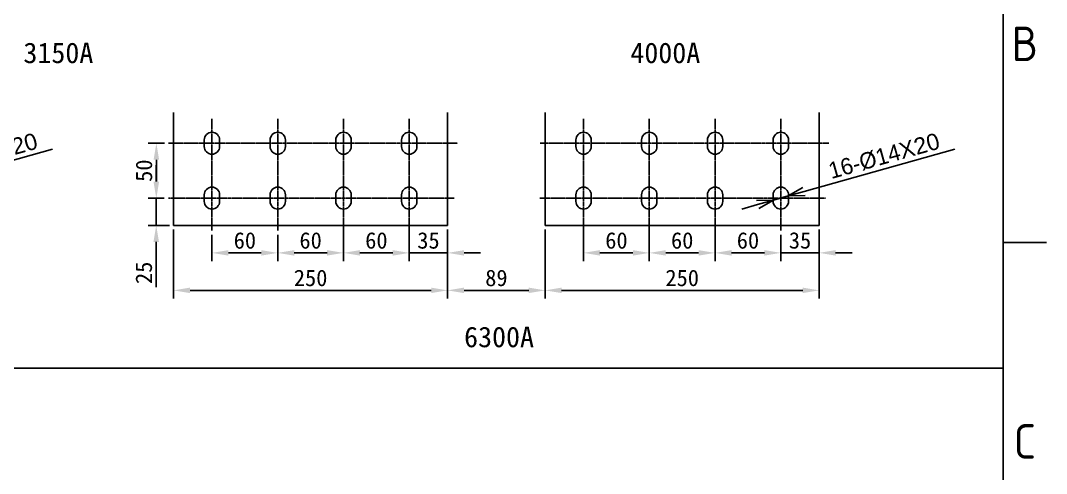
# Model space of a CAD drawing. Header units: millimetres. Extents: x 577122 to 1170950, y -59727 to -57385.
# Drawn here: x 579318 to 580254, y -58404 to -57990 of the extents above; entities that cross this region are included whole.
import ezdxf
from ezdxf.enums import TextEntityAlignment as Align

# ---------------------------------------------------------------- set-up
doc = ezdxf.new("R2010")
doc.units = ezdxf.units.MM
doc.linetypes.add('CENTER', pattern=[2, 1.25, -0.25, 0.25, -0.25])
doc.layers.add('FRAME050', color=6, linetype='Continuous')
doc.layers.add('FRAME070', color=5, linetype='Continuous')
doc.styles.add('ISOCP', font='isocp.shx')
doc.styles.get("Standard").update_dxf_attribs({"font": ''})
doc.styles.add('Style-ENGINEERING', font='ENGINEERING.shx')
doc.styles.add('STYLE1', font='')
doc.styles.get('Standard').set_extended_font_data('NSimSun')
doc.styles.get('STYLE1').set_extended_font_data('仿宋_GB2312')
doc.dimstyles.get("Standard").update_dxf_attribs({"dimtxt": 0.25, "dimasz": 0.25, "dimexe": 0.125, "dimexo": 0.125, "dimgap": 0.125, "dimtad": 1, "dimdec": 4, "dimzin": 2, "dimdsep": 46, "dimtxsty": 'Style-ENGINEERING', "dimblk": 'TerminatorOpen', "dimcen": 0, "dimadec": 4, "dimazin": 3, "dimtfac": 1, "dimtdec": 4, "dimtofl": 0, "dimtmove": 0, "dimatfit": 3, "dimfxl": 0.125, "dimfrac": 2, "dimtolj": 1, "dimtzin": 2, "dimarcsym": 0})
doc.dimstyles.new('STANDARD$0', dxfattribs={"dimtxt": 5, "dimasz": 5, "dimexe": 2.5, "dimexo": 0, "dimgap": 1.25, "dimtad": 1, "dimdec": 4, "dimzin": 0, "dimdsep": 46, "dimtxsty": 'Standard', "dimcen": 0, "dimadec": 0, "dimazin": 0, "dimtfac": 0.514286, "dimtdec": 4, "dimtix": 1, "dimtmove": 0, "dimatfit": 3, "dimfxl": 1, "dimtolj": 1, "dimtzin": 0, "dimarcsym": 0})

# ---------------------------------------------------------------- blocks, each defined once
blk = doc.blocks.new('TerminatorOpen')
at = {"color": 0, "linetype": 'Continuous', "lineweight": -2}
for q in [(-1, 0.25), (-1, 0), (-1, -0.25)]:
    blk.add_line((0, 0), q, dxfattribs=at)
blk = doc.blocks.new('*D228')
at = {"color": 0, "lineweight": -2}
for p, q in [((579347.4, -58107.66), (579209.97, -58146.33)), ((579182.06, -58154.18), (579195.53, -58150.39)), ((579167.62, -58158.24), (579153.18, -58162.3))]:
    blk.add_line(p, q, dxfattribs=at)
at = {"layer": 'Defpoints', "color": 0}
for p in [(579182.06, -58154.18), (579195.53, -58150.39)]:
    blk.add_point(p, dxfattribs=at)
at = {"color": 0, "lineweight": -2, "xscale": 15, "yscale": 15, "zscale": 15}
for p, rotation in [((579195.53, -58150.39), 195.7119686433135), ((579182.06, -58154.18), 15.71196864331345)]:
    blk.add_blockref('TerminatorOpen', p, dxfattribs=dict(at, rotation=rotation))
at = {"color": 0, "insert": (579283.02, -58113.93), "char_height": 15, "attachment_point": 5, "rotation": 15.71197, "style": 'Style-ENGINEERING'}
blk.add_mtext('\\A1;12-%%c14{\\fArial|b0|i0|c0|p32;X20}', dxfattribs=at)
blk = doc.blocks.new('*D229')
at = {"color": 0, "lineweight": -2}
for p, q in [((579951.86, -58185.73), (579951.86, -58209.8)), ((580011.86, -58186.35), (580011.86, -58209.8)), ((579966.86, -58202.3), (579996.86, -58202.3))]:
    blk.add_line(p, q, dxfattribs=at)
at = {"color": 0}
for points in [[(579966.86, -58199.8), (579966.86, -58204.8), (579951.86, -58202.3)], [(579996.86, -58199.8), (579996.86, -58204.8), (580011.86, -58202.3)]]:
    blk.add_solid(points, dxfattribs=at)
at = {"layer": 'Defpoints', "color": 0}
for p in [(579951.86, -58181.98), (580011.86, -58182.6), (580011.86, -58202.3)]:
    blk.add_point(p, dxfattribs=at)
at = {"color": 0, "insert": (579981.86, -58191.05), "char_height": 15, "attachment_point": 5}
blk.add_mtext('\\A1;60', dxfattribs=at)
blk = doc.blocks.new('*D230')
at = {"color": 0, "lineweight": -2}
for p, q in [((579552.86, -58185.73), (579552.86, -58209.8)), ((579612.86, -58185.73), (579612.86, -58209.8)), ((579567.86, -58202.3), (579597.86, -58202.3))]:
    blk.add_line(p, q, dxfattribs=at)
at = {"color": 0}
for points in [[(579567.86, -58199.8), (579567.86, -58204.8), (579552.86, -58202.3)], [(579597.86, -58199.8), (579597.86, -58204.8), (579612.86, -58202.3)]]:
    blk.add_solid(points, dxfattribs=at)
at = {"layer": 'Defpoints', "color": 0}
for p in [(579552.86, -58181.98), (579612.86, -58181.98), (579612.86, -58202.3)]:
    blk.add_point(p, dxfattribs=at)
at = {"color": 0, "insert": (579582.86, -58191.05), "char_height": 15, "attachment_point": 5}
blk.add_mtext('\\A1;60', dxfattribs=at)
blk = doc.blocks.new('*D231')
at = {"color": 0, "lineweight": -2}
for p, q in [((579612.86, -58181.03), (579612.86, -58209.8)), ((579672.86, -58181.03), (579672.86, -58209.8)), ((579627.86, -58202.3), (579657.86, -58202.3))]:
    blk.add_line(p, q, dxfattribs=at)
at = {"color": 0}
for points in [[(579627.86, -58199.8), (579627.86, -58204.8), (579612.86, -58202.3)], [(579657.86, -58199.8), (579657.86, -58204.8), (579672.86, -58202.3)]]:
    blk.add_solid(points, dxfattribs=at)
at = {"layer": 'Defpoints', "color": 0}
for p in [(579612.86, -58177.28), (579672.86, -58177.28), (579672.86, -58202.3)]:
    blk.add_point(p, dxfattribs=at)
at = {"color": 0, "insert": (579642.86, -58191.05), "char_height": 15, "attachment_point": 5}
blk.add_mtext('\\A1;60', dxfattribs=at)
blk = doc.blocks.new('*D232')
at = {"color": 0, "lineweight": -2}
for p, q in [((579457.86, -58181.03), (579457.86, -58244)), ((579707.86, -58181.03), (579707.86, -58244)), ((579472.86, -58236.5), (579692.86, -58236.5))]:
    blk.add_line(p, q, dxfattribs=at)
at = {"color": 0}
for points in [[(579472.86, -58234), (579472.86, -58239), (579457.86, -58236.5)], [(579692.86, -58234), (579692.86, -58239), (579707.86, -58236.5)]]:
    blk.add_solid(points, dxfattribs=at)
at = {"layer": 'Defpoints', "color": 0}
for p in [(579457.86, -58177.28), (579707.86, -58177.28), (579707.86, -58236.5)]:
    blk.add_point(p, dxfattribs=at)
at = {"color": 0, "insert": (579582.86, -58225.25), "char_height": 15, "attachment_point": 5}
blk.add_mtext('\\A1;250', dxfattribs=at)
blk = doc.blocks.new('*D233')
at = {"color": 0, "lineweight": -2}
for p, q in [((579442, -58137.28), (579442, -58122.28)), ((579449.33, -58152.28), (579434.5, -58152.28)), ((579442, -58152.28), (579442, -58177.28)), ((579454.11, -58177.28), (579434.5, -58177.28)), ((579442, -58192.28), (579442, -58233.7))]:
    blk.add_line(p, q, dxfattribs=at)
at = {"color": 0}
for points in [[(579439.5, -58137.28), (579444.5, -58137.28), (579442, -58152.28)], [(579439.5, -58192.28), (579444.5, -58192.28), (579442, -58177.28)]]:
    blk.add_solid(points, dxfattribs=at)
at = {"layer": 'Defpoints', "color": 0}
for p in [(579453.08, -58152.28), (579442, -58177.28), (579457.86, -58177.28)]:
    blk.add_point(p, dxfattribs=at)
at = {"color": 0, "insert": (579430.75, -58220.49), "char_height": 15, "attachment_point": 5, "rotation": 90}
blk.add_mtext('\\A1;25', dxfattribs=at)
blk = doc.blocks.new('*D234')
at = {"color": 0, "lineweight": -2}
for p, q in [((579449.5, -58102.28), (579434.62, -58102.28)), ((579442.12, -58117.28), (579442.12, -58137.28)), ((579442.85, -58152.28), (579434.62, -58152.28))]:
    blk.add_line(p, q, dxfattribs=at)
at = {"color": 0}
for points in [[(579439.62, -58117.28), (579444.62, -58117.28), (579442.12, -58102.28)], [(579439.62, -58137.28), (579444.62, -58137.28), (579442.12, -58152.28)]]:
    blk.add_solid(points, dxfattribs=at)
at = {"layer": 'Defpoints', "color": 0}
for p in [(579453.25, -58102.28), (579442.12, -58152.28), (579446.6, -58152.28)]:
    blk.add_point(p, dxfattribs=at)
at = {"color": 0, "insert": (579430.87, -58127.28), "char_height": 15, "attachment_point": 5, "rotation": 90}
blk.add_mtext('\\A1;50', dxfattribs=at)
blk = doc.blocks.new('*D235')
at = {"color": 0, "lineweight": -2}
for p, q in [((579672.86, -58181.03), (579672.86, -58209.8)), ((579707.86, -58181.03), (579707.86, -58209.8)), ((579657.86, -58202.3), (579642.86, -58202.3)), ((579672.86, -58202.3), (579707.86, -58202.3)), ((579722.86, -58202.3), (579737.86, -58202.3))]:
    blk.add_line(p, q, dxfattribs=at)
at = {"color": 0}
for points in [[(579657.86, -58199.8), (579657.86, -58204.8), (579672.86, -58202.3)], [(579722.86, -58199.8), (579722.86, -58204.8), (579707.86, -58202.3)]]:
    blk.add_solid(points, dxfattribs=at)
at = {"layer": 'Defpoints', "color": 0}
for p in [(579672.86, -58177.28), (579707.86, -58177.28), (579707.86, -58202.3)]:
    blk.add_point(p, dxfattribs=at)
at = {"color": 0, "insert": (579690.36, -58191.05), "char_height": 15, "attachment_point": 5}
blk.add_mtext('\\A1;35', dxfattribs=at)
blk = doc.blocks.new('*D236')
at = {"color": 0, "lineweight": -2}
for p, q in [((579891.86, -58181.03), (579891.86, -58209.8)), ((579951.86, -58181.03), (579951.86, -58209.8)), ((579906.86, -58202.3), (579936.86, -58202.3))]:
    blk.add_line(p, q, dxfattribs=at)
at = {"color": 0}
for points in [[(579906.86, -58199.8), (579906.86, -58204.8), (579891.86, -58202.3)], [(579936.86, -58199.8), (579936.86, -58204.8), (579951.86, -58202.3)]]:
    blk.add_solid(points, dxfattribs=at)
at = {"layer": 'Defpoints', "color": 0}
for p in [(579891.86, -58177.28), (579951.86, -58177.28), (579951.86, -58202.3)]:
    blk.add_point(p, dxfattribs=at)
at = {"color": 0, "insert": (579921.86, -58191.05), "char_height": 15, "attachment_point": 5}
blk.add_mtext('\\A1;60', dxfattribs=at)
blk = doc.blocks.new('*D237')
at = {"color": 0, "lineweight": -2}
for p, q in [((579796.86, -58181.03), (579796.86, -58244)), ((580046.86, -58181.03), (580046.86, -58244)), ((579811.86, -58236.5), (580031.86, -58236.5))]:
    blk.add_line(p, q, dxfattribs=at)
at = {"color": 0}
for points in [[(579811.86, -58234), (579811.86, -58239), (579796.86, -58236.5)], [(580031.86, -58234), (580031.86, -58239), (580046.86, -58236.5)]]:
    blk.add_solid(points, dxfattribs=at)
at = {"layer": 'Defpoints', "color": 0}
for p in [(579796.86, -58177.28), (580046.86, -58177.28), (580046.86, -58236.5)]:
    blk.add_point(p, dxfattribs=at)
at = {"color": 0, "insert": (579921.86, -58225.25), "char_height": 15, "attachment_point": 5}
blk.add_mtext('\\A1;250', dxfattribs=at)
blk = doc.blocks.new('*D238')
at = {"color": 0, "lineweight": -2}
for p, q in [((579831.86, -58181.03), (579831.86, -58209.8)), ((579891.86, -58181.03), (579891.86, -58209.8)), ((579846.86, -58202.3), (579876.86, -58202.3))]:
    blk.add_line(p, q, dxfattribs=at)
at = {"color": 0}
for points in [[(579846.86, -58199.8), (579846.86, -58204.8), (579831.86, -58202.3)], [(579876.86, -58199.8), (579876.86, -58204.8), (579891.86, -58202.3)]]:
    blk.add_solid(points, dxfattribs=at)
at = {"layer": 'Defpoints', "color": 0}
for p in [(579831.86, -58177.28), (579891.86, -58177.28), (579891.86, -58202.3)]:
    blk.add_point(p, dxfattribs=at)
at = {"color": 0, "insert": (579861.86, -58191.05), "char_height": 15, "attachment_point": 5}
blk.add_mtext('\\A1;60', dxfattribs=at)
blk = doc.blocks.new('*D239')
at = {"color": 0, "lineweight": -2}
for p, q in [((579492.86, -58185.73), (579492.86, -58209.8)), ((579552.86, -58185.73), (579552.86, -58209.8)), ((579507.86, -58202.3), (579537.86, -58202.3))]:
    blk.add_line(p, q, dxfattribs=at)
at = {"color": 0}
for points in [[(579507.86, -58199.8), (579507.86, -58204.8), (579492.86, -58202.3)], [(579537.86, -58199.8), (579537.86, -58204.8), (579552.86, -58202.3)]]:
    blk.add_solid(points, dxfattribs=at)
at = {"layer": 'Defpoints', "color": 0}
for p in [(579492.86, -58181.98), (579552.86, -58181.98), (579552.86, -58202.3)]:
    blk.add_point(p, dxfattribs=at)
at = {"color": 0, "insert": (579522.86, -58191.05), "char_height": 15, "attachment_point": 5}
blk.add_mtext('\\A1;60', dxfattribs=at)
blk = doc.blocks.new('*D240')
at = {"color": 0, "lineweight": -2}
for p, q in [((580170.47, -58107.66), (580033.04, -58146.33)), ((580005.12, -58154.18), (580018.6, -58150.39)), ((579990.68, -58158.24), (579976.24, -58162.3))]:
    blk.add_line(p, q, dxfattribs=at)
at = {"layer": 'Defpoints', "color": 0}
for p in [(580005.12, -58154.18), (580018.6, -58150.39)]:
    blk.add_point(p, dxfattribs=at)
at = {"color": 0, "lineweight": -2, "xscale": 15, "yscale": 15, "zscale": 15}
for p, rotation in [((580018.6, -58150.39), 195.7119686433422), ((580005.12, -58154.18), 15.71196864334222)]:
    blk.add_blockref('TerminatorOpen', p, dxfattribs=dict(at, rotation=rotation))
at = {"color": 0, "insert": (580106.08, -58113.93), "char_height": 15, "attachment_point": 5, "rotation": 15.71197, "style": 'Style-ENGINEERING'}
blk.add_mtext('\\A1;16-%%c14{\\fArial|b0|i0|c0|p32;X20}', dxfattribs=at)
blk = doc.blocks.new('*D241')
at = {"color": 0, "lineweight": -2}
for p, q in [((580046.86, -58181.03), (580046.86, -58209.77)), ((580011.86, -58185.73), (580011.86, -58209.77)), ((579996.86, -58202.27), (579981.86, -58202.27)), ((580011.86, -58202.27), (580046.86, -58202.27)), ((580061.86, -58202.27), (580076.86, -58202.27))]:
    blk.add_line(p, q, dxfattribs=at)
at = {"color": 0}
for points in [[(579996.86, -58199.77), (579996.86, -58204.77), (580011.86, -58202.27)], [(580061.86, -58199.77), (580061.86, -58204.77), (580046.86, -58202.27)]]:
    blk.add_solid(points, dxfattribs=at)
at = {"layer": 'Defpoints', "color": 0}
for p in [(580011.86, -58181.98), (580046.86, -58177.28), (580046.86, -58202.27)]:
    blk.add_point(p, dxfattribs=at)
at = {"color": 0, "insert": (580029.36, -58191.02), "char_height": 15, "attachment_point": 5}
blk.add_mtext('\\A1;35', dxfattribs=at)
blk = doc.blocks.new('*D245')
at = {"color": 0, "lineweight": -2}
for p, q in [((579707.86, -58232.75), (579707.86, -58229)), ((579796.86, -58232.75), (579796.86, -58229)), ((579722.86, -58236.5), (579781.86, -58236.5))]:
    blk.add_line(p, q, dxfattribs=at)
at = {"color": 0}
for points in [[(579722.86, -58234), (579722.86, -58239), (579707.86, -58236.5)], [(579781.86, -58234), (579781.86, -58239), (579796.86, -58236.5)]]:
    blk.add_solid(points, dxfattribs=at)
at = {"layer": 'Defpoints', "color": 0}
for p in [(579707.86, -58236.5), (579796.86, -58236.5), (579796.86, -58236.5)]:
    blk.add_point(p, dxfattribs=at)
at = {"color": 0, "insert": (579752.36, -58225.25), "char_height": 15, "attachment_point": 5}
blk.add_mtext('\\A1;89', dxfattribs=at)

msp = doc.modelspace()

# ---------------------------------------------------------------- linework, layer by layer
for p, q in [((579457.85711, -58074.17926), (579457.85711, -58177.28342)), ((579707.85711, -58074.17926), (579707.85711, -58177.28342)), ((579796.85711, -58074.17926), (579796.85711, -58177.28342)), ((580046.85711, -58074.17926), (580046.85711, -58177.28342)), ((579485.85711, -58099.28342), (579485.85711, -58105.28342)), ((579499.85711, -58099.28342), (579499.85711, -58105.28342)), ((579545.85711, -58099.28342), (579545.85711, -58105.28342)), ((579559.85711, -58099.28342), (579559.85711, -58105.28342)), ((579605.85711, -58099.28342), (579605.85711, -58105.28342)), ((579619.85711, -58099.28342), (579619.85711, -58105.28342)), ((579665.85711, -58099.28342), (579665.85711, -58105.28342)), ((579679.85711, -58099.28342), (579679.85711, -58105.28342)), ((579824.85711, -58099.28342), (579824.85711, -58105.28342)), ((579838.85711, -58099.28342), (579838.85711, -58105.28342)), ((579884.85711, -58099.28342), (579884.85711, -58105.28342)), ((579898.85711, -58099.28342), (579898.85711, -58105.28342)), ((579944.85711, -58099.28342), (579944.85711, -58105.28342)), ((579958.85711, -58099.28342), (579958.85711, -58105.28342)), ((580004.85711, -58099.28342), (580004.85711, -58105.28342)), ((580018.85711, -58099.28342), (580018.85711, -58105.28342)), ((579485.85711, -58149.28342), (579485.85711, -58155.28342)), ((579499.85711, -58149.28342), (579499.85711, -58155.28342)), ((579545.85711, -58149.28342), (579545.85711, -58155.28342)), ((579559.85711, -58149.28342), (579559.85711, -58155.28342)), ((579605.85711, -58149.28342), (579605.85711, -58155.28342)), ((579619.85711, -58149.28342), (579619.85711, -58155.28342)), ((579665.85711, -58149.28342), (579665.85711, -58155.28342)), ((579679.85711, -58149.28342), (579679.85711, -58155.28342)), ((579824.85711, -58149.28342), (579824.85711, -58155.28342)), ((579838.85711, -58149.28342), (579838.85711, -58155.28342)), ((579884.85711, -58149.28342), (579884.85711, -58155.28342)), ((579898.85711, -58149.28342), (579898.85711, -58155.28342)), ((579944.85711, -58149.28342), (579944.85711, -58155.28342)), ((579958.85711, -58149.28342), (579958.85711, -58155.28342)), ((580004.85711, -58149.28342), (580004.85711, -58155.28342)), ((580018.85711, -58149.28342), (580018.85711, -58155.28342)), ((579457.85711, -58177.28342), (579707.85711, -58177.28342)), ((579796.85711, -58177.28342), (580046.85711, -58177.28342))]:
    msp.add_line(p, q)
at = {"color": 1, "linetype": 'CENTER'}
for p, q in [((579492.85711, -58080.07777), (579492.85711, -58181.97525)), ((579552.85711, -58080.07777), (579552.85711, -58181.97525)), ((579612.85711, -58080.07777), (579612.85711, -58181.97525)), ((579672.85711, -58080.07777), (579672.85711, -58181.97525)), ((579831.85711, -58080.07777), (579831.85711, -58181.97525)), ((579891.85711, -58080.07777), (579891.85711, -58181.97525)), ((579951.85711, -58080.07777), (579951.85711, -58181.97525)), ((580011.85711, -58080.07777), (580011.85711, -58181.97525)), ((579453.25205, -58102.28342), (579716.77598, -58102.28342)), ((579792.25205, -58102.28342), (580055.77598, -58102.28342)), ((579453.07555, -58152.28342), (579713.67212, -58152.28342)), ((579792.07555, -58152.28342), (580052.67212, -58152.28342))]:
    msp.add_line(p, q, dxfattribs=at)
at = {"color": 31}
msp.add_line((578066.43566, -58307.58084), (580214.77749, -58307.58084), dxfattribs=at)
for centre, start, end in [((579492.85711, -58099.28342), 0, 180), ((579552.85711, -58099.28342), 0, 180), ((579612.85711, -58099.28342), 0, 180), ((579672.85711, -58099.28342), 0, 180), ((579831.85711, -58099.28342), 0, 180), ((579891.85711, -58099.28342), 0, 180), ((579951.85711, -58099.28342), 0, 180), ((580011.85711, -58099.28342), 0, 180), ((579492.85711, -58105.28342), 180, 0), ((579552.85711, -58105.28342), 180, 0), ((579612.85711, -58105.28342), 180, 0), ((579672.85711, -58105.28342), 180, 0), ((579831.85711, -58105.28342), 180, 0), ((579891.85711, -58105.28342), 180, 0), ((579951.85711, -58105.28342), 180, 0), ((580011.85711, -58105.28342), 180, 0), ((579492.85711, -58149.28342), 0, 180), ((579552.85711, -58149.28342), 0, 180), ((579612.85711, -58149.28342), 0, 180), ((579672.85711, -58149.28342), 0, 180), ((579831.85711, -58149.28342), 0, 180), ((579891.85711, -58149.28342), 0, 180), ((579951.85711, -58149.28342), 0, 180), ((580011.85711, -58149.28342), 0, 180), ((579492.85711, -58155.28342), 180, 0), ((579552.85711, -58155.28342), 180, 0), ((579612.85711, -58155.28342), 180, 0), ((579672.85711, -58155.28342), 180, 0), ((579831.85711, -58155.28342), 180, 0), ((579891.85711, -58155.28342), 180, 0), ((579951.85711, -58155.28342), 180, 0), ((580011.85711, -58155.28342), 180, 0)]:
    msp.add_arc(centre, 7, start, end)
at = {"layer": 'FRAME050'}
msp.add_line((580254.20181, -58192.91638), (580214.77749, -58192.91638), dxfattribs=at)
at = {"layer": 'FRAME070'}
msp.add_line((580214.77749, -59647.67379), (580214.77749, -57463.56646), dxfattribs=at)

# ---------------------------------------------------------------- texts
at = {"style": 'STYLE1'}
for tag, p in [('3150A', (579320.83351, -58029.14616)), ('4000A', (579874.57705, -58029.14616)), ('6300A', (579722.87742, -58288.37628))]:
    msp.add_attdef(tag, p, '', height=18.75, dxfattribs=at)
at = {"layer": 'FRAME050', "style": 'ISOCP'}
for s, p in [('B', (580234.48965, -58011.56451)), ('C', (580234.48965, -58374.26825))]:
    msp.add_text(s, height=31.53946, dxfattribs=at).set_placement(p, align=Align.MIDDLE)

# ---------------------------------------------------------------- dimensions: what is measured, and where the dimension line sits
for p1, p2, text, picture, middle in [((579182.05599, -58154.17903), (579195.53288, -58150.38781), '12-%%c14{\\fArial|b0|i0|c0|p32;X20}', '*D228', (579286.10554, -58124.90857)), ((580005.11866, -58154.17903), (580018.59556, -58150.38781), '16-%%c14{\\fArial|b0|i0|c0|p32;X20}', '*D240', (580109.16821, -58124.90857))]:
    dim = msp.add_diameter_dim_2p(p1=p1, p2=p2, text=text, dimstyle='Standard', override={"dimscale": 6, "dimtxt": 2.5, "dimasz": 2.5, "dimexe": 1.25, "dimexo": 0.625, "dimgap": 0.625, "dimtad": 1, "dimtih": 0, "dimtoh": 0, "dimzin": 8, "dimlunit": 6, "dimcen": 2.5, "dimtofl": 1})
    dim.commit()
    dim.dimension.update_dxf_attribs({"geometry": picture, "text_midpoint": middle, "dimtype": 163})
for base, p1, p2, picture, middle in [((579442.12086, -58152.28342), (579453.25205, -58102.28342), (579446.59851, -58152.28342), '*D234', (579430.87086, -58127.28342)), ((579441.99648, -58177.28342), (579453.07555, -58152.28342), (579457.85711, -58177.28342), '*D233', (579430.74648, -58220.49175))]:
    dim = msp.add_linear_dim(base=base, p1=p1, p2=p2, angle=90, dimstyle='STANDARD$0', override={"dimscale": 6, "dimtxt": 2.5, "dimasz": 2.5, "dimexe": 1.25, "dimexo": 0.625, "dimgap": 0.625, "dimzin": 8, "dimlunit": 6, "dimcen": 2.5, "dimtfac": 1, "dimtix": 0})
    dim.commit()
    dim.dimension.update_dxf_attribs({"geometry": picture, "text_midpoint": middle})
for base, p1, p2, picture, middle in [((579707.85711, -58236.50417), (579457.85711, -58177.28342), (579707.85711, -58177.28342), '*D232', (579582.85711, -58225.25417)), ((579552.85711, -58202.29769), (579492.85711, -58181.97525), (579552.85711, -58181.97525), '*D239', (579522.85711, -58191.04769)), ((579612.85711, -58202.29769), (579552.85711, -58181.97525), (579612.85711, -58181.97525), '*D230', (579582.85711, -58191.04769)), ((579672.85711, -58202.29769), (579612.85711, -58177.28342), (579672.85711, -58177.28342), '*D231', (579642.85711, -58191.04769)), ((579707.85711, -58202.29769), (579672.85711, -58177.28342), (579707.85711, -58177.28342), '*D235', (579690.35711, -58191.04769)), ((580046.85711, -58236.50417), (579796.85711, -58177.28342), (580046.85711, -58177.28342), '*D237', (579921.85711, -58225.25417)), ((579891.85711, -58202.29769), (579831.85711, -58177.28342), (579891.85711, -58177.28342), '*D238', (579861.85711, -58191.04769)), ((579951.85711, -58202.29769), (579891.85711, -58177.28342), (579951.85711, -58177.28342), '*D236', (579921.85711, -58191.04769)), ((580011.85711, -58202.29769), (579951.85711, -58181.97525), (580011.85711, -58182.60025), '*D229', (579981.85711, -58191.04769)), ((580046.85711, -58202.26856), (580011.85711, -58181.97525), (580046.85711, -58177.28342), '*D241', (580029.35711, -58191.01856)), ((579796.85711, -58236.50417), (579707.85711, -58236.50417), (579796.85711, -58236.50417), '*D245', (579752.35711, -58225.25417))]:
    dim = msp.add_linear_dim(base=base, p1=p1, p2=p2, dimstyle='STANDARD$0', override={"dimscale": 6, "dimtxt": 2.5, "dimasz": 2.5, "dimexe": 1.25, "dimexo": 0.625, "dimgap": 0.625, "dimzin": 8, "dimlunit": 6, "dimcen": 2.5, "dimtfac": 1, "dimtix": 0})
    dim.commit()
    dim.dimension.update_dxf_attribs({"geometry": picture, "text_midpoint": middle})

doc.saveas('drawing.dxf')
